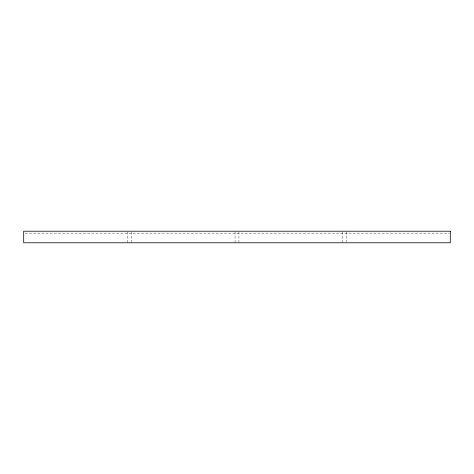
<?xml version="1.0" encoding="UTF-8"?>
<svg xmlns="http://www.w3.org/2000/svg" width="474" height="474" viewBox="0 0 474 474"><rect width="100%" height="100%" fill="white"/><g stroke="black" fill="none" stroke-linecap="round" stroke-linejoin="round"><path stroke-width="0.36" stroke-dasharray="2.37 1.78" d="M25.181 233.149L449.559 233.149M346.541 231.94L346.541 242.06M342.684 231.94L342.684 242.783M238.926 231.94L238.926 242.783M235.074 231.94L235.074 242.783M131.316 231.94L131.316 242.783M127.459 231.94L127.459 242.783"/><path stroke-width="0.71" d="M450.3 231.217L23.7 231.217L23.7 242.783L450.3 242.783L450.3 231.217"/></g></svg>
